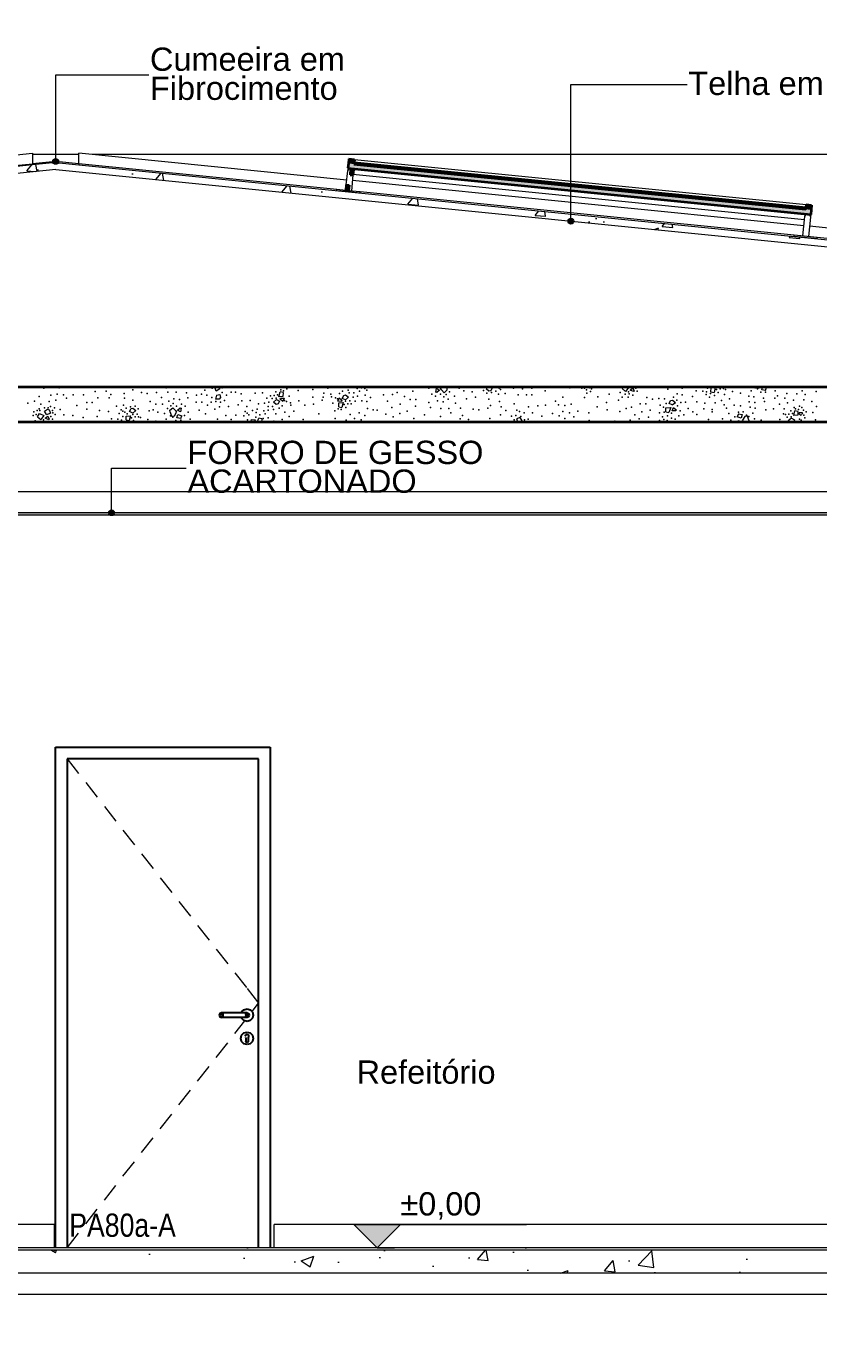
# Model space of a CAD drawing. Header units: metres. Extents: x -1783 to 21505, y -57 to 13660.
# Drawn here: x 14599 to 14940, y 6404 to 6965 of the extents above; entities that cross this region are included whole.
import ezdxf

# ---------------------------------------------------------------- set-up
doc = ezdxf.new("R2010")
doc.units = ezdxf.units.M
doc.header["$MEASUREMENT"] = 0
doc.linetypes.add('broken', pattern=[2.46944, 1.41111, -1.05833])
for name, color, linetype, lineweight in [('01_D Corte DD_4_0_Caneta_No__1', 7, 'Continuous', 35), ('01_D Corte DD_4_COBERTURA-LINHAS.EXEC_Caneta_No__241', 7, 'Continuous', 13), ('01_D Corte DD_4_ESTRUTURA-COB.EST_Caneta_No__241', 7, 'Continuous', 13), ('01_D Corte DD_4_ESTRUTURA-COB.EST_Caneta_No__98', 7, 'Continuous', 0), ('01_D Corte DD_4_FORRO.EXEC_Caneta_No__241', 7, 'Continuous', 13), ('01_D Corte DD_4_LAJES.EST_Caneta_No__1', 7, 'Continuous', 35), ('01_D Corte DD_4_LAJES.EST_Caneta_No__241', 7, 'Continuous', 13), ('01_D Corte DD_4_LAJES.EST_Caneta_No__4', 7, 'Continuous', 20), ('01_D Corte DD_4_LAJES.EST_Caneta_No__7', 7, 'Continuous', 13), ('01_D Corte DD_4_LAJES.EST_Caneta_No__96', 252, 'Continuous', 0), ('01_D Corte DD_4_NOTAS-LAYOUT.EXEC_Caneta_No__241', 7, 'Continuous', 13), ('01_D Corte DD_4_NOTAS-LAYOUT.EXEC_Caneta_No__5', 7, 'Continuous', 15), ('01_D Corte DD_4_PAREDE CONSTRUIR_Caneta_No__241', 7, 'Continuous', 13), ('01_D Corte DD_4_PAREDE CONSTRUIR_Caneta_No__3', 7, 'Continuous', 25), ('01_D Corte DD_4_PISO - Rodapé_Caneta_No__11', 7, 'Continuous', 5)]:
    doc.layers.add(name, color=color, linetype=linetype, lineweight=lineweight)
for name, color, linetype, lineweight, true_color in [('01_D Corte DD_4_ESTRUTURA-COB.EST_Caneta_No__254', 7, 'Continuous', 0, 0xd1c9ad), ('01_D Corte DD_4_ESTRUTURA-COB.EST_Caneta_No__97', 7, 'Continuous', 5, 0x6b6b6b), ('01_D Corte DD_4_LAJES.EST_Caneta_No__254', 7, 'Continuous', 0, 0xd1c9ad), ('01_D Corte DD_4_LAJES.EST_Caneta_No__97', 7, 'Continuous', 5, 0x6b6b6b)]:
    doc.layers.add(name, color=color, linetype=linetype, lineweight=lineweight, true_color=true_color)
for name, color, linetype in [('01_D Corte DD_4_FORRO.EXEC', 7, 'Continuous'), ('01_D Corte DD_4_LAJES.EST', 7, 'Continuous'), ('01_D Corte DD_4_NOTAS-LAYOUT.EXEC', 7, 'Continuous'), ('01_D Corte DD_4_PAREDE CONSTRUIR', 7, 'Continuous'), ('cotas', 7, 'Continuous'), ('COTAS EXECUTIVO.EXEC', 7, 'Continuous')]:
    doc.layers.add(name, color=color, linetype=linetype)
doc.styles.add('GENERATED_STYLE_1', font='arial.ttf')
doc.styles.add('GENERATED_STYLE_2', font='arial.ttf', dxfattribs={"width": 0.8})
pattern_1 = [(45, (10866.286, 6489.786), (-15.9099, 15.9099), [0, -15, 0, -22.5]), (110, (10916.286, 6489.786), (21.14308, 7.69545), [0, -11, 0, -19])]
pattern_2 = [(50, (10866.286, 6439.786), (-54.6554, 4.78173), [5.715, -62.865]), (355, (10866.286, 6439.786), (-10.573, 57.31705), [4.572, -50.2922]), (100.4514, (10870.84, 6439.387), (44.0824, 52.5353), [4.857, -53.4271]), (46.1842, (10866.286, 6455.026), (-81.3237, 12.6127), [8.5725, -94.2975]), (96.6356, (10873.06, 6453.975), (71.2212, 74.2278), [7.2855, -80.1407]), (351.1842, (10866.29, 6455.026), (71.2212, 74.2278), [6.858, -75.4379]), (21, (10873.906, 6451.216), (-45.4843, 30.67956), [5.715, -62.865]), (326, (10873.906, 6451.216), (18.5406, 55.2564), [4.572, -50.292]), (71.4514, (10877.697, 6448.66), (64.0249, 24.5768), [4.857, -53.427]), (37.5, (10866.286, 6439.786), (0.92658, 25.36651), [0, -49.6824, 0, -51.054, 0, -50.4825]), (7.5, (10866.286, 6439.786), (20.0459, 30.05417), [0, -29.1084, 0, -48.5394, 0, -19.2405]), (327.5, (10849.294, 6439.786), (-40.67718, 1.71862), [0, -19.05, 0, -59.436, 0, -78.867]), (317.5, (10841.674, 6439.786), (44.43875, 7.62795), [0, -24.765, 0, -39.4716, 0, -56.007])]

# ---------------------------------------------------------------- blocks, each defined once
blk = doc.blocks.new('*X6663', base_point=(52.878, -11.1819))
at = {"layer": '01_D Corte DD_4_LAJES.EST_Caneta_No__241', "color": 7, "linetype": 'Continuous', "lineweight": 13, "ltscale": 1000}
for p, q in [((66.1147, 3.5535), (66.1095, 3.5706)), ((66.1168, 3.5364), (66.1126, 3.5193)), ((66.1309, 3.5633), (66.1147, 3.5535)), ((66.1168, 3.5364), (66.1313, 3.5393)), ((66.1258, 3.5706), (66.1309, 3.5633)), ((66.1313, 3.5393), (66.134, 3.5255)), ((66.3849, 3.5291), (66.39, 3.5497)), ((66.403, 3.5469), (66.39, 3.5497)), ((66.403, 3.5469), (66.4023, 3.5302)), ((66.6575, 3.5221), (66.6637, 3.5348)), ((66.6637, 3.5348), (66.6718, 3.5369)), ((66.6718, 3.5369), (66.6845, 3.5268)), ((67.0594, 3.5491), (67.0623, 3.5647)), ((67.0644, 3.547), (67.0594, 3.5491)), ((67.0623, 3.5647), (67.0755, 3.5572)), ((67.0755, 3.5572), (67.0644, 3.547)), ((67.0824, 3.5706), (67.0797, 3.5659)), ((67.084, 3.5589), (67.0797, 3.5659)), ((67.0962, 3.5463), (67.084, 3.5589)), ((67.1078, 3.5575), (67.0962, 3.5463)), ((67.1069, 3.5659), (67.1052, 3.5706)), ((67.1069, 3.5659), (67.1078, 3.5575)), ((67.2854, 3.5706), (67.2757, 3.5627)), ((67.2884, 3.5527), (67.2757, 3.5627)), ((67.2966, 3.5547), (67.2884, 3.5527)), ((67.2962, 3.5706), (67.3027, 3.5674)), ((67.3027, 3.5674), (67.2966, 3.5547)), ((67.7205, 3.5659), (67.7122, 3.5706)), ((67.7283, 3.5692), (67.7205, 3.5659)), ((67.7287, 3.5706), (67.7283, 3.5692)), ((67.8619, 3.5647), (67.8656, 3.5706)), ((67.8619, 3.5647), (67.876, 3.5519)), ((67.8898, 3.57), (67.876, 3.5519)), ((67.8885, 3.5706), (67.8898, 3.57)), ((67.8952, 3.558), (67.9071, 3.5673)), ((67.9105, 3.5514), (67.8952, 3.558)), ((67.9071, 3.5673), (67.9124, 3.5533)), ((67.9124, 3.5533), (67.9105, 3.5514)), ((68.2433, 3.5508), (68.2439, 3.5674)), ((68.2433, 3.5508), (68.2563, 3.548)), ((68.2439, 3.5674), (68.2613, 3.5686)), ((68.2613, 3.5686), (68.2563, 3.548)), ((68.4374, 3.5706), (68.4387, 3.5671)), ((68.4387, 3.5671), (68.4506, 3.5678)), ((68.4506, 3.5678), (68.4523, 3.5706)), ((68.4617, 3.5594), (68.4647, 3.5706)), ((68.4781, 3.5565), (68.4617, 3.5594)), ((68.4779, 3.5706), (68.4827, 3.569)), ((68.4781, 3.5565), (68.4827, 3.569)), ((65.7429, 3.4656), (65.7491, 3.4783)), ((65.7491, 3.4783), (65.7572, 3.4803)), ((65.7572, 3.4803), (65.7699, 3.4703)), ((65.9166, 3.471), (65.9282, 3.4822)), ((65.9282, 3.4822), (65.9404, 3.4696)), ((65.9489, 3.4713), (65.96, 3.4815)), ((65.96, 3.4815), (65.965, 3.4794)), ((65.965, 3.4794), (65.9621, 3.4637)), ((66.1287, 3.5189), (66.1126, 3.5193)), ((66.134, 3.5255), (66.1287, 3.5189)), ((66.3748, 3.5173), (66.3612, 3.5062)), ((66.3738, 3.4962), (66.3612, 3.5062)), ((66.382, 3.4982), (66.3738, 3.4962)), ((66.3748, 3.5173), (66.3882, 3.5109)), ((66.3882, 3.5109), (66.382, 3.4982)), ((66.4023, 3.5302), (66.3849, 3.5291)), ((66.39, 3.5186), (66.3914, 3.5238)), ((66.4016, 3.509), (66.39, 3.5186)), ((66.3914, 3.5238), (66.4073, 3.5231)), ((66.4073, 3.5231), (66.4016, 3.509)), ((66.6384, 3.5099), (66.644, 3.524)), ((66.6543, 3.5092), (66.6384, 3.5099)), ((66.6427, 3.4861), (66.6433, 3.5028)), ((66.6427, 3.4861), (66.6557, 3.4833)), ((66.6433, 3.5028), (66.6607, 3.5039)), ((66.644, 3.524), (66.6556, 3.5145)), ((66.6556, 3.5145), (66.6543, 3.5092)), ((66.6607, 3.5039), (66.6557, 3.4833)), ((66.6709, 3.5157), (66.6575, 3.5221)), ((66.6709, 3.5157), (66.6845, 3.5268)), ((68.0488, 3.4643), (68.0495, 3.481)), ((68.0495, 3.481), (68.0704, 3.4829)), ((68.0704, 3.4829), (68.0618, 3.4615)), ((68.0637, 3.5003), (68.0698, 3.513)), ((68.077, 3.4939), (68.0637, 3.5003)), ((68.0698, 3.513), (68.078, 3.5151)), ((68.0769, 3.469), (68.0826, 3.483)), ((68.077, 3.4939), (68.0906, 3.5051)), ((68.078, 3.5151), (68.0906, 3.5051)), ((68.0826, 3.483), (68.0942, 3.4735)), ((65.3467, 3.4435), (65.3556, 3.4576)), ((65.3467, 3.4435), (65.3608, 3.4307)), ((65.3556, 3.4576), (65.3746, 3.4488)), ((65.3746, 3.4488), (65.3608, 3.4307)), ((65.3775, 3.4673), (65.3892, 3.4753)), ((65.385, 3.4524), (65.3775, 3.4673)), ((65.38, 3.4368), (65.3919, 3.4462)), ((65.3953, 3.4302), (65.38, 3.4368)), ((65.385, 3.4524), (65.4032, 3.458)), ((65.3892, 3.4753), (65.3973, 3.4729)), ((65.3919, 3.4462), (65.3972, 3.4321)), ((65.3972, 3.4321), (65.3953, 3.4302)), ((65.3973, 3.4729), (65.4032, 3.458)), ((65.7281, 3.4296), (65.7288, 3.4463)), ((65.7281, 3.4296), (65.7411, 3.4268)), ((65.7288, 3.4463), (65.7462, 3.4474)), ((65.7462, 3.4474), (65.7411, 3.4268)), ((65.7563, 3.4592), (65.7429, 3.4656)), ((65.7563, 3.4592), (65.7699, 3.4703)), ((65.9175, 3.4626), (65.9166, 3.471)), ((65.9175, 3.4626), (65.9235, 3.4459)), ((65.9235, 3.4459), (65.9355, 3.4466)), ((65.9355, 3.4466), (65.9447, 3.4625)), ((65.9404, 3.4696), (65.9447, 3.4625)), ((65.9465, 3.4382), (65.9506, 3.4535)), ((65.9629, 3.4353), (65.9465, 3.4382)), ((65.9621, 3.4637), (65.9489, 3.4713)), ((65.9506, 3.4535), (65.9675, 3.4478)), ((65.9629, 3.4353), (65.9675, 3.4478)), ((66.2658, 3.4254), (66.2672, 3.4307)), ((66.2717, 3.4206), (66.2658, 3.4254)), ((66.2672, 3.4307), (66.2831, 3.4299)), ((66.2831, 3.4299), (66.2793, 3.4206)), ((66.2914, 3.4206), (66.2982, 3.4374)), ((66.3112, 3.4346), (66.2982, 3.4374)), ((66.3112, 3.4346), (66.3106, 3.4206)), ((67.421, 3.4397), (67.4089, 3.4342)), ((67.4131, 3.4206), (67.4089, 3.4342)), ((67.421, 3.4397), (67.4305, 3.4261)), ((67.4305, 3.4261), (67.4214, 3.4206)), ((68.0488, 3.4643), (68.0618, 3.4615)), ((68.0928, 3.4683), (68.0769, 3.469)), ((68.0942, 3.4735), (68.0928, 3.4683)), ((68.3611, 3.456), (68.3565, 3.4435)), ((68.3734, 3.4378), (68.3565, 3.4435)), ((68.3606, 3.4206), (68.3619, 3.4276)), ((68.3611, 3.456), (68.3775, 3.4531)), ((68.3619, 3.4276), (68.3741, 3.4206)), ((68.3775, 3.4531), (68.3734, 3.4378)), ((68.3885, 3.4447), (68.3793, 3.4288)), ((68.3836, 3.4217), (68.3793, 3.4288)), ((68.3847, 3.4206), (68.3836, 3.4217)), ((68.4005, 3.4454), (68.3885, 3.4447)), ((68.4065, 3.4287), (68.4005, 3.4454)), ((68.4065, 3.4287), (68.4074, 3.4203)), ((68.589, 3.4366), (68.5754, 3.4255)), ((68.5816, 3.4206), (68.5754, 3.4255)), ((68.589, 3.4366), (68.6024, 3.4302)), ((68.6024, 3.4302), (68.5977, 3.4206)), ((68.5991, 3.4484), (68.6042, 3.469)), ((68.6165, 3.4495), (68.5991, 3.4484)), ((68.6172, 3.4662), (68.6042, 3.469)), ((68.6172, 3.4662), (68.6165, 3.4495)), ((68.6209, 3.4569), (68.6222, 3.4621)), ((68.629, 3.4502), (68.6209, 3.4569)), ((68.6222, 3.4621), (68.6348, 3.4615)), ((68.629, 3.4502), (68.6345, 3.4523)), ((68.6369, 3.4584), (68.6345, 3.4523)), ((68.6369, 3.4584), (68.6348, 3.4615))]:
    blk.add_line(p, q, dxfattribs=at)
for p in [(65.3746, 3.5656), (65.4039, 3.5356), (65.4316, 3.5408), (65.4395, 3.567), (65.4584, 3.538), (65.4995, 3.5376), (65.5441, 3.5375), (65.5953, 3.5521), (65.6417, 3.5536), (65.6615, 3.5382), (65.7189, 3.5431), (65.7565, 3.5584), (65.7939, 3.547), (65.8182, 3.5432), (65.8586, 3.5478), (65.9006, 3.5681), (65.9079, 3.5493), (65.9427, 3.5494), (65.9875, 3.546), (66.0304, 3.5355), (66.0517, 3.5402), (66.0663, 3.5572), (66.0751, 3.5357), (66.0977, 3.5666), (66.1413, 3.5478), (66.1415, 3.5675), (66.1577, 3.5693), (66.1602, 3.5357), (66.1804, 3.5491), (66.1984, 3.5484), (66.2224, 3.5419), (66.2825, 3.544), (66.3146, 3.5457), (66.3495, 3.5336), (66.364, 3.5343), (66.3721, 3.5498), (66.3796, 3.5376), (66.393, 3.5583), (66.4051, 3.5552), (66.4194, 3.5639), (66.4681, 3.5561), (66.5305, 3.5608), (66.5783, 3.5453), (66.5959, 3.5655), (66.609, 3.5403), (66.6462, 3.5426), (66.6591, 3.5531), (66.6832, 3.5582), (66.6876, 3.5456), (66.707, 3.5462), (66.722, 3.5644), (66.7224, 3.5318), (66.732, 3.5533), (66.7404, 3.5679), (66.755, 3.5646), (66.7562, 3.5362), (66.7626, 3.5577), (66.8349, 3.5369), (66.8737, 3.5384), (66.8939, 3.5476), (66.9334, 3.5686), (66.9606, 3.5527), (67.0292, 3.5654), (67.0428, 3.5398), (67.0805, 3.5402), (67.1045, 3.5388), (67.1185, 3.5502), (67.1599, 3.5655), (67.18, 3.5552), (67.2162, 3.5499), (67.2395, 3.5686), (67.2656, 3.5563), (67.2787, 3.5445), (67.2992, 3.5472), (67.3174, 3.5535), (67.3237, 3.5695), (67.3292, 3.5403), (67.3319, 3.5656), (67.3386, 3.5605), (67.3585, 3.5436), (67.3936, 3.5667), (67.414, 3.5372), (67.4322, 3.5633), (67.4495, 3.5378), (67.4721, 3.5662), (67.4733, 3.538), (67.5308, 3.5542), (67.6368, 3.5674), (67.6881, 3.5659), (67.6999, 3.5666), (67.708, 3.559), (67.7089, 3.5449), (67.7252, 3.5512), (67.7296, 3.5629), (67.7641, 3.5691), (67.8048, 3.5396), (67.8436, 3.5692), (67.8523, 3.5474), (67.8748, 3.5409), (67.8881, 3.551), (67.8918, 3.5412), (67.9068, 3.5355), (67.9199, 3.5659), (67.9265, 3.5535), (68.0146, 3.5693), (68.058, 3.5617), (68.0976, 3.542), (68.1189, 3.5658), (68.1193, 3.5372), (68.1798, 3.5551), (68.208, 3.5533), (68.2226, 3.5386), (68.2239, 3.55), (68.2285, 3.5656), (68.2412, 3.5425), (68.2587, 3.5343), (68.2667, 3.5601), (68.2741, 3.5479), (68.2822, 3.5634), (68.2967, 3.5641), (68.302, 3.5392), (68.3054, 3.561), (68.3359, 3.5521), (68.3702, 3.5448), (68.4054, 3.5319), (68.416, 3.5545), (68.4334, 3.568), (68.4434, 3.5629), (68.4572, 3.5488), (68.4779, 3.5495), (68.4939, 3.5702), (68.519, 3.5547), (68.5294, 3.5331), (68.5696, 3.5436), (68.612, 3.5422), (68.6357, 3.5546), (68.6485, 3.5392), (68.6724, 3.5701), (68.6952, 3.5522), (65.3049, 3.5023), (65.3339, 3.51), (65.3535, 3.5306), (65.354, 3.4769), (65.3614, 3.4979), (65.3767, 3.481), (65.3921, 3.481), (65.3973, 3.5084), (65.4029, 3.4873), (65.4195, 3.4819), (65.4256, 3.5144), (65.4714, 3.523), (65.5156, 3.4911), (65.5583, 3.5041), (65.5595, 3.4759), (65.5822, 3.5043), (65.6067, 3.525), (65.6555, 3.525), (65.6872, 3.4894), (65.7164, 3.4927), (65.7215, 3.5227), (65.7283, 3.4795), (65.7464, 3.4858), (65.7573, 3.5149), (65.7669, 3.4885), (65.78, 3.4767), (65.832, 3.5088), (65.8557, 3.4968), (65.8795, 3.5262), (65.8848, 3.4973), (65.9059, 3.4782), (65.9113, 3.5102), (65.9199, 3.4897), (65.9306, 3.4997), (65.9334, 3.5206), (65.9439, 3.4883), (65.9578, 3.5169), (65.9663, 3.4971), (65.9816, 3.4887), (65.994, 3.5244), (66.0288, 3.5064), (66.053, 3.5066), (66.0784, 3.4932), (66.0936, 3.5061), (66.0972, 3.5261), (66.1092, 3.4764), (66.1132, 3.5081), (66.1294, 3.4856), (66.1336, 3.5062), (66.1511, 3.5131), (66.1682, 3.4871), (66.2098, 3.4946), (66.2257, 3.512), (66.2469, 3.4878), (66.2617, 3.513), (66.2918, 3.4758), (66.2971, 3.4992), (66.3232, 3.5012), (66.3328, 3.5227), (66.3387, 3.4868), (66.3418, 3.5052), (66.3561, 3.522), (66.358, 3.4874), (66.3737, 3.5233), (66.3865, 3.4799), (66.3995, 3.4904), (66.4091, 3.513), (66.4173, 3.509), (66.4289, 3.531), (66.4348, 3.5036), (66.4367, 3.4927), (66.4706, 3.5121), (66.4969, 3.4929), (66.5309, 3.5267), (66.5336, 3.4972), (66.5712, 3.5138), (66.5752, 3.5275), (66.6108, 3.5294), (66.6168, 3.502), (66.6283, 3.524), (66.6365, 3.52), (66.6406, 3.4779), (66.6661, 3.4954), (66.672, 3.5097), (66.6735, 3.4832), (66.6816, 3.4988), (66.6896, 3.511), (66.6961, 3.4994), (66.7038, 3.5278), (66.7128, 3.5103), (66.7414, 3.511), (66.7626, 3.5088), (66.7659, 3.4789), (66.7785, 3.5262), (66.852, 3.5109), (66.8705, 3.4829), (66.9059, 3.4979), (66.9247, 3.5308), (66.9501, 3.5174), (66.9727, 3.4884), (66.9742, 3.5176), (67.0304, 3.504), (67.0369, 3.4825), (67.0581, 3.5314), (67.0666, 3.5116), (67.0817, 3.4791), (67.091, 3.5079), (67.0938, 3.5288), (67.1131, 3.5182), (67.1165, 3.4792), (67.1396, 3.5312), (67.1449, 3.5023), (67.1658, 3.4807), (67.1924, 3.5197), (67.2202, 3.4762), (67.2312, 3.5274), (67.2842, 3.4808), (67.2884, 3.5181), (67.2956, 3.4922), (67.3336, 3.5081), (67.3416, 3.4857), (67.3964, 3.499), (67.459, 3.4864), (67.4993, 3.4902), (67.5314, 3.4923), (67.5742, 3.51), (67.5872, 3.495), (67.6061, 3.5277), (67.6141, 3.4922), (67.6417, 3.4974), (67.6992, 3.5255), (67.7535, 3.486), (67.7569, 3.5293), (67.794, 3.5049), (67.8451, 3.5141), (67.8616, 3.527), (67.8785, 3.4792), (67.8875, 3.528), (67.9008, 3.4839), (67.9389, 3.4982), (67.9625, 3.4981), (67.968, 3.5262), (67.9924, 3.5181), (68.0186, 3.5221), (68.0245, 3.4924), (68.0384, 3.484), (68.0428, 3.5207), (68.0506, 3.4996), (68.0818, 3.5281), (68.097, 3.5143), (68.0988, 3.4903), (68.1138, 3.5041), (68.1337, 3.5052), (68.1458, 3.4792), (68.1634, 3.5301), (68.1828, 3.508), (68.2119, 3.4778), (68.2173, 3.5013), (68.237, 3.5278), (68.2617, 3.503), (68.2879, 3.5135), (68.3002, 3.4942), (68.3098, 3.4794), (68.3223, 3.52), (68.3426, 3.4934), (68.3702, 3.4897), (68.4072, 3.508), (68.4112, 3.4838), (68.428, 3.5286), (68.432, 3.5045), (68.4338, 3.4805), (68.469, 3.5227), (68.4733, 3.5081), (68.5116, 3.4768), (68.5179, 3.5236), (68.5381, 3.497), (68.5585, 3.4778), (68.5603, 3.5228), (68.5725, 3.5035), (68.5987, 3.514), (68.6017, 3.4827), (68.6072, 3.4776), (68.6234, 3.4892), (68.6336, 3.4832), (68.6431, 3.5157), (68.6777, 3.509), (68.697, 3.4869), (65.3285, 3.448), (65.3306, 3.4647), (65.3372, 3.4263), (65.3406, 3.4522), (65.345, 3.4694), (65.3563, 3.4701), (65.3729, 3.4298), (65.4047, 3.4447), (65.4114, 3.4705), (65.4114, 3.4323), (65.4129, 3.4594), (65.4225, 3.4525), (65.4445, 3.475), (65.4604, 3.4513), (65.4994, 3.4481), (65.5428, 3.4405), (65.5824, 3.4208), (65.6037, 3.4446), (65.6134, 3.4697), (65.652, 3.4663), (65.6646, 3.4339), (65.6929, 3.4321), (65.6985, 3.4571), (65.707, 3.4725), (65.7087, 3.4288), (65.7133, 3.4444), (65.7138, 3.4674), (65.7219, 3.4635), (65.726, 3.4213), (65.7329, 3.4558), (65.7515, 3.4389), (65.7574, 3.4532), (65.759, 3.4267), (65.767, 3.4422), (65.775, 3.4545), (65.7815, 3.4429), (65.7903, 3.4399), (65.8207, 3.4309), (65.8275, 3.4689), (65.8444, 3.4733), (65.855, 3.4236), (65.8645, 3.4629), (65.8932, 3.4577), (65.9008, 3.4333), (65.9183, 3.4468), (65.9283, 3.4417), (65.9421, 3.4276), (65.9627, 3.4284), (65.9787, 3.4491), (65.9952, 3.4631), (66.0039, 3.4335), (66.0425, 3.4712), (66.0544, 3.4225), (66.0697, 3.4554), (66.0968, 3.421), (66.1205, 3.4334), (66.1572, 3.4489), (66.18, 3.431), (66.1994, 3.4502), (66.2335, 3.4474), (66.2404, 3.4663), (66.248, 3.4593), (66.2494, 3.4297), (66.2553, 3.4521), (66.2711, 3.4707), (66.286, 3.4407), (66.2866, 3.4611), (66.3032, 3.4517), (66.318, 3.4353), (66.32, 3.4682), (66.3259, 3.4557), (66.3384, 3.4717), (66.3384, 3.4386), (66.3624, 3.4748), (66.363, 3.4247), (66.3712, 3.4551), (66.3991, 3.4318), (66.4105, 3.4622), (66.4298, 3.4446), (66.4498, 3.4675), (66.4894, 3.4314), (66.5561, 3.4558), (66.6262, 3.4691), (66.627, 3.4355), (66.6526, 3.4747), (66.6743, 3.4284), (66.6919, 3.4531), (66.7099, 3.436), (66.7301, 3.4603), (66.7391, 3.4298), (66.7551, 3.4491), (66.7899, 3.4724), (66.808, 3.4717), (66.8453, 3.4547), (66.8766, 3.4423), (66.9054, 3.4573), (66.9368, 3.4667), (66.9653, 3.4355), (67.0108, 3.4512), (67.0561, 3.4213), (67.08, 3.4446), (67.1238, 3.4604), (67.1639, 3.4337), (67.1741, 3.4485), (67.2002, 3.4309), (67.2446, 3.4724), (67.2919, 3.4355), (67.3374, 3.4512), (67.3613, 3.4703), (67.3854, 3.446), (67.3973, 3.4294), (67.4044, 3.4485), (67.4078, 3.4719), (67.42, 3.4654), (67.4261, 3.4445), (67.4403, 3.4594), (67.4412, 3.4304), (67.4574, 3.4321), (67.4757, 3.4599), (67.5156, 3.4458), (67.5623, 3.4567), (67.5901, 3.4467), (67.6062, 3.466), (67.6151, 3.4355), (67.6354, 3.4598), (67.6534, 3.4427), (67.671, 3.4674), (67.6926, 3.4211), (67.7183, 3.4603), (67.7191, 3.4267), (67.7973, 3.4731), (67.8301, 3.4236), (67.8519, 3.4659), (67.8955, 3.4283), (67.9155, 3.4513), (67.9348, 3.4336), (67.9461, 3.4641), (67.974, 3.4407), (67.9822, 3.4711), (67.9828, 3.421), (68.0216, 3.4603), (68.0216, 3.4272), (68.0341, 3.4433), (68.04, 3.4307), (68.042, 3.4636), (68.0547, 3.4274), (68.0568, 3.4473), (68.0734, 3.4378), (68.074, 3.4583), (68.0886, 3.4335), (68.1047, 3.4468), (68.1106, 3.4693), (68.1265, 3.4516), (68.1652, 3.4648), (68.1822, 3.4534), (68.233, 3.4314), (68.2483, 3.4643), (68.2484, 3.4748), (68.2923, 3.434), (68.3202, 3.4578), (68.3288, 3.4282), (68.3453, 3.4422), (68.3613, 3.4629), (68.382, 3.4637), (68.3958, 3.4496), (68.4057, 3.4445), (68.4232, 3.458), (68.4308, 3.4336), (68.4595, 3.4284), (68.4789, 3.4733), (68.5391, 3.4315), (68.555, 3.456), (68.5638, 3.4529), (68.5703, 3.4413), (68.5782, 3.4536), (68.5863, 3.4691), (68.5879, 3.4426), (68.5938, 3.4569), (68.6193, 3.4745), (68.6233, 3.4323), (68.6315, 3.4284), (68.6383, 3.4233), (68.6409, 3.4718), (68.6431, 3.4503), (68.6467, 3.4387), (68.6524, 3.4637), (68.6807, 3.4619), (68.6933, 3.4295)]:
    blk.add_point(p, dxfattribs=at)

msp = doc.modelspace()

# ---------------------------------------------------------------- hatches: boundary and pattern name
at = {"layer": '01_D Corte DD_4_ESTRUTURA-COB.EST_Caneta_No__254', "linetype": 'Continuous', "lineweight": 0, "true_color": 0xd1c9ad}
h = msp.add_hatch(dxfattribs=at)
h.set_pattern_fill('HAIE_OD_0004', color=9, scale=100, style=0, pattern_type=2)
h.set_pattern_definition(pattern_1)
h.paths.add_polyline_path([(14621.28, 6905.833), (14611.28, 6906.833), (14601.28, 6905.833), (14601.28, 6905.331), (14611.28, 6906.331), (14621.28, 6905.331)])
at = {"layer": '01_D Corte DD_4_ESTRUTURA-COB.EST_Caneta_No__97', "linetype": 'Continuous', "lineweight": 5, "true_color": 0x6b6b6b}
h = msp.add_hatch(dxfattribs=at)
h.set_pattern_fill('AR_CONC_0004', color=251, scale=100, style=0, pattern_type=2)
h.set_pattern_definition(pattern_2)
h.paths.add_polyline_path([(14176.256, 6862.828), (14176.256, 6859.813), (14611.28, 6903.316), (14611.28, 6906.331)])
h = msp.add_hatch(dxfattribs=at)
h.set_pattern_fill('AR_CONC_0004', color=251, scale=100, style=0, pattern_type=2)
h.set_pattern_definition(pattern_2)
h.paths.add_polyline_path([(15046.305, 6862.828), (14611.28, 6906.331), (14611.28, 6903.316), (15046.305, 6859.813)])
at = {"layer": '01_D Corte DD_4_FORRO.EXEC', "linetype": 'Continuous', "lineweight": 0, "true_color": 0xffffff}
msp.add_hatch(color=7, dxfattribs=at).paths.add_polyline_path([(15076.305, 6754.786), (15076.305, 6755.786), (14590.306, 6755.786), (14590.306, 6754.786)])
at = {"layer": '01_D Corte DD_4_LAJES.EST', "linetype": 'Continuous', "lineweight": 0, "true_color": 0x000000}
for points in [[(14737.192, 6905.927), (14739.58, 6905.688), (14739.779, 6907.678), (14737.391, 6907.917)], [(14933.837, 6886.514), (14933.886, 6887.011), (14739.655, 6906.434), (14739.605, 6905.937)], [(14936.001, 6884.036), (14936.2, 6886.026), (14737.192, 6905.927), (14736.993, 6903.937)], [(14739.343, 6903.313), (14738.149, 6903.433), (14737.909, 6901.032), (14739.103, 6900.913)], [(14737.471, 6896.652), (14736.277, 6896.772), (14736.037, 6894.371), (14737.231, 6894.252)], [(14936.2, 6886.026), (14936.399, 6888.016), (14934.011, 6888.255), (14933.812, 6886.265)]]:
    msp.add_hatch(color=18, dxfattribs=at).paths.add_polyline_path(points)
at = {"layer": '01_D Corte DD_4_LAJES.EST_Caneta_No__254', "linetype": 'Continuous', "lineweight": 0, "true_color": 0xd1c9ad}
h = msp.add_hatch(dxfattribs=at)
h.set_pattern_fill('HAIE_OD_0004', color=9, scale=100, style=0, pattern_type=2)
h.set_pattern_definition(pattern_1)
h.paths.add_polyline_path([(15096.305, 6439.786), (14576.305, 6439.786), (14576.305, 6438.786), (15096.305, 6438.786)])
at = {"layer": '01_D Corte DD_4_LAJES.EST_Caneta_No__97', "linetype": 'Continuous', "lineweight": 5, "true_color": 0x6b6b6b}
h = msp.add_hatch(dxfattribs=at)
h.set_pattern_fill('AR_CONC_0004', color=251, scale=100, style=0, pattern_type=2)
h.set_pattern_definition(pattern_2)
h.paths.add_polyline_path([(14576.305, 6438.786), (14576.305, 6428.786), (15096.305, 6428.786), (15096.305, 6438.786)])
at = {"layer": '01_D Corte DD_4_NOTAS-LAYOUT.EXEC', "linetype": 'Continuous', "lineweight": 0, "true_color": 0x000000}
for points in [[(14610.03, 6906.833), (14610.125, 6906.355), (14610.396, 6905.949), (14610.802, 6905.678), (14611.28, 6905.583), (14611.758, 6905.678), (14612.164, 6905.949), (14612.435, 6906.355), (14612.53, 6906.833), (14612.435, 6907.311), (14612.164, 6907.717), (14611.758, 6907.988), (14611.28, 6908.083), (14610.802, 6907.988), (14610.396, 6907.717), (14610.125, 6907.311)], [(14831.63, 6881.156), (14831.725, 6880.677), (14831.996, 6880.272), (14832.401, 6880.001), (14832.88, 6879.906), (14833.358, 6880.001), (14833.763, 6880.272), (14834.034, 6880.677), (14834.13, 6881.156), (14834.034, 6881.634), (14833.763, 6882.04), (14833.358, 6882.311), (14832.88, 6882.406), (14832.401, 6882.311), (14831.996, 6882.04), (14831.725, 6881.634)], [(14634.062, 6755.786), (14634.158, 6755.307), (14634.429, 6754.902), (14634.834, 6754.631), (14635.312, 6754.536), (14635.791, 6754.631), (14636.196, 6754.902), (14636.467, 6755.307), (14636.562, 6755.786), (14636.467, 6756.264), (14636.196, 6756.67), (14635.791, 6756.94), (14635.312, 6757.036), (14634.834, 6756.94), (14634.429, 6756.67), (14634.158, 6756.264)]]:
    msp.add_hatch(color=18, dxfattribs=at).paths.add_polyline_path(points)
at = {"layer": 'cotas'}
h = msp.add_hatch(color=7, dxfattribs=at)
h.dxf.hatch_style = 1
h.paths.add_polyline_path([(21504.961, 13659.963), (10304.961, 13659.963), (10304.961, 5739.963), (21504.961, 5739.963)])
h.paths.add_polyline_path([(10571.627, 13593.296), (21371.627, 13593.296), (21371.627, 5806.63), (10571.627, 5806.63)], flags=16)
at = {"layer": 'COTAS EXECUTIVO.EXEC', "linetype": 'Continuous', "lineweight": 13, "ltscale": 1000}
msp.add_hatch(color=256, dxfattribs=at).paths.add_polyline_path([(14749.528, 6439.786), (14759.528, 6449.786), (14739.528, 6449.786)])

# ---------------------------------------------------------------- linework, layer by layer
at = {"layer": '01_D Corte DD_4_ESTRUTURA-COB.EST_Caneta_No__241', "color": 7, "linetype": 'Continuous', "lineweight": 13, "ltscale": 1000}
for p, q in [((14486.022, 6898.807), (14601.28, 6910.333)), ((14601.28, 6910.333), (14601.28, 6905.833)), ((14736.483, 6898.835), (14621.28, 6910.356)), ((14621.28, 6905.833), (14621.28, 6910.356)), ((14601.28, 6905.331), (14176.256, 6862.828)), ((14611.28, 6903.316), (14176.256, 6859.813)), ((14490.251, 6894.707), (14601.28, 6905.81)), ((14611.28, 6906.331), (14601.28, 6905.331)), ((14611.28, 6906.331), (14621.28, 6905.331)), ((14611.28, 6903.316), (15046.305, 6859.813)), ((14732.254, 6894.736), (14621.28, 6905.833)), ((14621.28, 6905.331), (15046.305, 6862.828)), ((14933.103, 6879.173), (14738.871, 6898.596)), ((14928.874, 6875.074), (14742.205, 6893.741)), ((15046.605, 6867.823), (14935.491, 6878.934)), ((15046.605, 6863.301), (14938.824, 6874.079))]:
    msp.add_line(p, q, dxfattribs=at)
at = {"layer": '01_D Corte DD_4_ESTRUTURA-COB.EST_Caneta_No__98', "color": 7, "linetype": 'Continuous', "lineweight": 0, "ltscale": 1000}
for p, q in [((14601.28, 6905.833), (14601.28, 6905.331)), ((14621.28, 6905.833), (14621.28, 6905.331))]:
    msp.add_line(p, q, dxfattribs=at)
at = {"layer": '01_D Corte DD_4_ESTRUTURA-COB.EST_Caneta_No__98', "color": 7, "linetype": 'Continuous', "lineweight": 0, "ltscale": 1000, "flags": 128}
msp.add_lwpolyline([(14621.28, 6905.833), (14611.28, 6906.833), (14601.28, 6905.833)], dxfattribs=at)
at = {"layer": '01_D Corte DD_4_FORRO.EXEC_Caneta_No__241', "color": 7, "linetype": 'Continuous', "lineweight": 13, "ltscale": 1000}
for p, q in [((15076.305, 6755.786), (14590.306, 6755.786)), ((15076.305, 6754.786), (14590.306, 6754.786))]:
    msp.add_line(p, q, dxfattribs=at)
at = {"layer": '01_D Corte DD_4_LAJES.EST_Caneta_No__1', "color": 7, "linetype": 'Continuous', "lineweight": 35, "ltscale": 1000}
for p, q in [((14737.391, 6907.917), (14739.779, 6907.678)), ((14739.779, 6907.678), (14739.655, 6906.434)), ((14739.655, 6906.434), (14933.886, 6887.011)), ((14736.993, 6903.937), (14936.001, 6884.036)), ((14738.149, 6903.433), (14737.909, 6901.032)), ((14737.909, 6901.032), (14739.103, 6900.913)), ((14738.149, 6903.433), (14739.343, 6903.313)), ((14739.343, 6903.313), (14739.103, 6900.913)), ((14739.605, 6905.937), (14739.58, 6905.688)), ((14739.58, 6905.688), (14933.812, 6886.265)), ((14739.593, 6905.812), (14933.824, 6886.389)), ((14739.605, 6905.937), (14933.837, 6886.514)), ((14736.277, 6896.772), (14736.037, 6894.371)), ((14736.277, 6896.772), (14737.471, 6896.652)), ((14737.471, 6896.652), (14737.231, 6894.252)), ((14736.037, 6894.371), (14737.231, 6894.252)), ((14933.837, 6886.514), (14933.812, 6886.265)), ((14934.011, 6888.255), (14933.886, 6887.011)), ((14934.011, 6888.255), (14936.399, 6888.016)), ((15076.305, 6809.786), (14146.256, 6809.786)), ((15076.305, 6794.786), (14146.256, 6794.786))]:
    msp.add_line(p, q, dxfattribs=at)
at = {"layer": '01_D Corte DD_4_LAJES.EST_Caneta_No__1', "color": 7, "linetype": 'Continuous', "lineweight": 35, "ltscale": 1000, "flags": 128}
for points in [[(14737.391, 6907.917), (14737.192, 6905.927), (14736.993, 6903.937)], [(14936.399, 6888.016), (14936.2, 6886.026), (14936.001, 6884.036)]]:
    msp.add_lwpolyline(points, dxfattribs=at)
at = {"layer": '01_D Corte DD_4_LAJES.EST_Caneta_No__241', "color": 7, "linetype": 'Continuous', "lineweight": 13, "ltscale": 1000}
msp.add_line((14126.256, 6419.786), (15096.305, 6419.786), dxfattribs=at)
at = {"layer": '01_D Corte DD_4_LAJES.EST_Caneta_No__4', "color": 7, "linetype": 'Continuous', "lineweight": 20, "ltscale": 1000}
msp.add_line((15096.305, 6428.786), (14576.305, 6428.786), dxfattribs=at)
at = {"layer": '01_D Corte DD_4_LAJES.EST_Caneta_No__7', "color": 7, "linetype": 'Continuous', "lineweight": 13, "ltscale": 1000}
msp.add_line((15096.305, 6438.786), (14576.305, 6438.786), dxfattribs=at)
at = {"layer": '01_D Corte DD_4_LAJES.EST_Caneta_No__7', "color": 7, "linetype": 'Continuous', "lineweight": 13, "ltscale": 1000, "flags": 128}
msp.add_lwpolyline([(15074.305, 6439.786), (14579.306, 6439.786), (14576.306, 6439.786)], dxfattribs=at)
at = {"layer": '01_D Corte DD_4_LAJES.EST_Caneta_No__96', "color": 252, "linetype": 'Continuous', "lineweight": 0, "ltscale": 1000}
for p, q in [((14739.779, 6907.678), (14934.011, 6888.255)), ((14736.277, 6896.772), (14736.874, 6902.743)), ((14736.993, 6903.937), (14736.874, 6902.743)), ((14736.874, 6902.743), (14737.308, 6903.552)), ((14737.308, 6903.552), (14738.187, 6903.817)), ((14738.187, 6903.817), (14738.149, 6903.433)), ((14739.103, 6900.913), (14738.436, 6894.245)), ((14739.143, 6901.31), (14933.374, 6881.887)), ((14739.381, 6903.698), (14739.343, 6903.313)), ((14732.217, 6894.364), (14732.267, 6894.862)), ((14732.217, 6894.364), (14735.998, 6893.986)), ((14732.267, 6894.862), (14736.048, 6894.484)), ((14736.037, 6894.371), (14735.986, 6893.86)), ((14737.231, 6894.252), (14737.18, 6893.741)), ((14737.192, 6893.867), (14742.167, 6893.369)), ((14737.242, 6894.364), (14742.217, 6893.867)), ((14738.386, 6893.748), (14738.374, 6893.621)), ((14742.167, 6893.369), (14742.217, 6893.867)), ((14933.927, 6883.89), (14934.807, 6884.155)), ((14934.807, 6884.155), (14935.616, 6883.721)), ((14936.001, 6884.036), (14935.881, 6882.842)), ((14932.667, 6874.822), (14933.493, 6883.081)), ((14933.493, 6883.081), (14933.927, 6883.89)), ((14935.881, 6882.842), (14935.055, 6874.583)), ((14935.616, 6883.721), (14935.881, 6882.842)), ((14928.836, 6874.703), (14928.886, 6875.2)), ((14928.836, 6874.703), (14938.787, 6873.707)), ((14928.886, 6875.2), (14938.837, 6874.205)), ((14938.787, 6873.707), (14938.837, 6874.205))]:
    msp.add_line(p, q, dxfattribs=at)
at = {"layer": '01_D Corte DD_4_NOTAS-LAYOUT.EXEC_Caneta_No__241', "color": 7, "linetype": 'broken', "lineweight": 13, "ltscale": 1000}
for p, q in [((14611.28, 6908.083), (14611.28, 6944.052)), ((14611.28, 6944.052), (14651.327, 6944.052)), ((14832.88, 6882.406), (14832.88, 6939.931)), ((14832.88, 6939.931), (14882.88, 6939.931)), ((14635.313, 6757.036), (14635.313, 6774.998)), ((14635.313, 6774.998), (14667.451, 6774.998))]:
    msp.add_line(p, q, dxfattribs=at)
at = {"layer": '01_D Corte DD_4_NOTAS-LAYOUT.EXEC_Caneta_No__5', "color": 7, "linetype": 'Continuous', "lineweight": 15, "ltscale": 1000}
for centre in [(14611.28, 6906.833), (14832.88, 6881.156), (14635.312, 6755.786)]:
    msp.add_circle(centre, 1.25, dxfattribs=at)
at = {"layer": '01_D Corte DD_4_PAREDE CONSTRUIR_Caneta_No__241', "color": 7, "linetype": 'Continuous', "lineweight": 13, "ltscale": 1000}
for p, q in [((14621.28, 6909.786), (14601.28, 6909.786)), ((15076.305, 6764.786), (14590.306, 6764.786)), ((14616.167, 6649.986), (14621.103, 6643.69)), ((14624.188, 6639.755), (14629.124, 6633.459)), ((14632.209, 6629.524), (14637.145, 6623.229)), ((14640.23, 6619.294), (14645.166, 6612.998)), ((14648.251, 6609.063), (14653.187, 6602.768)), ((14656.272, 6598.833), (14661.208, 6592.537)), ((14664.293, 6588.602), (14669.229, 6582.306)), ((14672.314, 6578.372), (14677.25, 6572.076)), ((14680.335, 6568.141), (14685.271, 6561.845)), ((14688.355, 6557.91), (14693.291, 6551.615)), ((14693.631, 6551.181), (14698.567, 6544.886)), ((14695.749, 6541.292), (14698.567, 6544.886)), ((14688.355, 6531.861), (14692.645, 6537.333)), ((14680.335, 6521.63), (14685.271, 6527.926)), ((14672.314, 6511.4), (14677.25, 6517.695)), ((14664.293, 6501.169), (14669.229, 6507.465)), ((14656.272, 6490.939), (14661.208, 6497.234)), ((14648.251, 6480.708), (14653.187, 6487.004)), ((14640.23, 6470.477), (14645.166, 6476.773)), ((14632.209, 6460.247), (14637.145, 6466.543)), ((14624.188, 6450.016), (14629.124, 6456.312)), ((14616.167, 6439.786), (14621.103, 6446.081))]:
    msp.add_line(p, q, dxfattribs=at)
at = {"layer": '01_D Corte DD_4_PAREDE CONSTRUIR_Caneta_No__3', "color": 7, "linetype": 'Continuous', "lineweight": 25, "ltscale": 1000}
for p, q in [((14611.167, 6439.786), (14611.167, 6654.986)), ((14611.167, 6654.986), (14703.567, 6654.986)), ((14703.567, 6654.986), (14703.567, 6439.786)), ((14616.167, 6649.986), (14616.167, 6439.786)), ((14698.567, 6649.986), (14616.167, 6649.986)), ((14698.567, 6439.786), (14698.567, 6649.986)), ((14691.229, 6541.136), (14692.217, 6542.124)), ((14692.217, 6542.124), (14693.567, 6542.486)), ((14693.567, 6542.486), (14694.917, 6542.124)), ((14694.917, 6542.124), (14695.905, 6541.136)), ((14681.86, 6540.493), (14681.567, 6539.786)), ((14681.567, 6539.786), (14681.86, 6539.079)), ((14682.015, 6540.493), (14681.739, 6539.786)), ((14681.739, 6539.786), (14682.015, 6539.079)), ((14682.567, 6540.786), (14681.86, 6540.493)), ((14681.86, 6539.079), (14682.567, 6538.786)), ((14682.497, 6540.493), (14682.285, 6539.786)), ((14682.285, 6539.786), (14682.497, 6539.079)), ((14682.681, 6540.786), (14682.567, 6540.786)), ((14682.681, 6538.786), (14682.567, 6538.786)), ((14683.006, 6540.786), (14682.681, 6540.786)), ((14683.006, 6538.786), (14682.681, 6538.786)), ((14683.493, 6540.786), (14683.006, 6540.786)), ((14683.493, 6538.786), (14683.006, 6538.786)), ((14683.217, 6540.493), (14683.103, 6539.786)), ((14683.103, 6539.786), (14683.217, 6539.079)), ((14684.067, 6540.786), (14683.493, 6540.786)), ((14684.067, 6538.786), (14683.493, 6538.786)), ((14692.067, 6540.786), (14684.067, 6540.786)), ((14692.067, 6538.786), (14684.067, 6538.786)), ((14691.135, 6540.786), (14691.229, 6541.136)), ((14691.229, 6538.436), (14691.135, 6538.786)), ((14692.217, 6537.447), (14691.229, 6538.436)), ((14692.641, 6540.786), (14692.067, 6540.786)), ((14692.641, 6538.786), (14692.067, 6538.786)), ((14693.567, 6537.086), (14692.217, 6537.447)), ((14693.128, 6540.786), (14692.641, 6540.786)), ((14693.128, 6538.786), (14692.641, 6538.786)), ((14692.917, 6540.493), (14693.031, 6539.786)), ((14693.031, 6539.786), (14692.917, 6539.079)), ((14693.453, 6540.786), (14693.128, 6540.786)), ((14693.453, 6538.786), (14693.128, 6538.786)), ((14693.567, 6540.786), (14693.453, 6540.786)), ((14693.567, 6538.786), (14693.453, 6538.786)), ((14693.567, 6540.786), (14694.274, 6540.493)), ((14694.274, 6539.079), (14693.567, 6538.786)), ((14694.917, 6537.447), (14693.567, 6537.086)), ((14693.638, 6540.493), (14693.849, 6539.786)), ((14693.849, 6539.786), (14693.638, 6539.079)), ((14694.119, 6540.493), (14694.395, 6539.786)), ((14694.395, 6539.786), (14694.119, 6539.079)), ((14694.274, 6540.493), (14694.567, 6539.786)), ((14694.567, 6539.786), (14694.274, 6539.079)), ((14695.905, 6538.436), (14694.917, 6537.447)), ((14695.905, 6541.136), (14696.267, 6539.786)), ((14696.267, 6539.786), (14695.905, 6538.436)), ((14690.867, 6529.786), (14691.229, 6531.136)), ((14691.229, 6531.136), (14692.217, 6532.124)), ((14692.217, 6532.124), (14693.567, 6532.486)), ((14692.82, 6530.755), (14692.895, 6530.95)), ((14692.895, 6530.95), (14693.03, 6531.3)), ((14693.03, 6531.3), (14693.567, 6531.528)), ((14693.567, 6532.486), (14694.917, 6532.124)), ((14693.567, 6531.528), (14694.105, 6531.3)), ((14694.314, 6530.755), (14694.067, 6530.226)), ((14694.105, 6531.3), (14694.239, 6530.95)), ((14694.239, 6530.95), (14694.314, 6530.755)), ((14694.917, 6532.124), (14695.905, 6531.136)), ((14695.905, 6531.136), (14696.267, 6529.786)), ((14691.229, 6528.436), (14690.867, 6529.786)), ((14692.217, 6527.447), (14691.229, 6528.436)), ((14693.567, 6527.086), (14692.217, 6527.447)), ((14693.067, 6530.074), (14693.067, 6530.226)), ((14693.067, 6530.074), (14693.067, 6529.786)), ((14693.067, 6529.786), (14693.067, 6529.497)), ((14693.067, 6529.497), (14693.067, 6528.92)), ((14693.067, 6528.92), (14693.067, 6528.536)), ((14693.214, 6528.182), (14693.067, 6528.536)), ((14693.567, 6528.036), (14693.214, 6528.182)), ((14693.921, 6528.182), (14693.567, 6528.036)), ((14694.917, 6527.447), (14693.567, 6527.086)), ((14694.067, 6528.536), (14693.921, 6528.182)), ((14694.067, 6530.226), (14694.067, 6530.074)), ((14694.067, 6530.074), (14694.067, 6529.786)), ((14694.067, 6529.786), (14694.067, 6529.497)), ((14694.067, 6529.497), (14694.067, 6528.92)), ((14694.067, 6528.92), (14694.067, 6528.536)), ((14695.905, 6528.436), (14694.917, 6527.447)), ((14696.267, 6529.786), (14695.905, 6528.436))]:
    msp.add_line(p, q, dxfattribs=at)
at = {"layer": '01_D Corte DD_4_PISO - Rodapé_Caneta_No__11', "color": 7, "linetype": 'Continuous', "lineweight": 5, "ltscale": 1000}
for p, q in [((14610.798, 6449.786), (14592.306, 6449.786)), ((14610.798, 6439.786), (14610.798, 6449.786)), ((14705.202, 6439.786), (14705.202, 6449.786)), ((15074.304, 6449.786), (14705.202, 6449.786))]:
    msp.add_line(p, q, dxfattribs=at)
at = {"layer": 'COTAS EXECUTIVO.EXEC', "linetype": 'Continuous', "lineweight": 13, "ltscale": 1000}
for p, q in [((15076.305, 6909.786), (14626.979, 6909.786)), ((14956.433, 6755.786), (14895.219, 6755.786)), ((14956.433, 6754.786), (14895.219, 6754.786)), ((14749.528, 6439.786), (14739.528, 6449.786)), ((14739.528, 6449.786), (14759.528, 6449.786)), ((14759.528, 6449.786), (14749.528, 6439.786)), ((14759.528, 6449.786), (14813.747, 6449.786)), ((14749.528, 6439.786), (14564.607, 6439.786)), ((14749.528, 6439.786), (14757.028, 6439.786))]:
    msp.add_line(p, q, dxfattribs=at)

# ---------------------------------------------------------------- block references
at = {"layer": '01_D Corte DD_4_PAREDE CONSTRUIR', "color": 64, "linetype": 'Continuous', "lineweight": 0, "ltscale": 1000, "true_color": 0x80aa00, "xscale": 100, "yscale": 100, "zscale": 100}
msp.add_blockref('*X6663', (13356.584, 5334.542), dxfattribs=at)

# ---------------------------------------------------------------- texts
at = {"layer": '01_D Corte DD_4_0_Caneta_No__1', "color": 7, "linetype": 'Continuous', "lineweight": 35, "insert": (14770.582, 6520.292), "char_height": 10, "attachment_point": 2, "style": 'GENERATED_STYLE_1'}
msp.add_mtext('\\A1;Refeitório', dxfattribs=at)
at = {"layer": '01_D Corte DD_4_COBERTURA-LINHAS.EXEC_Caneta_No__241', "color": 7, "linetype": 'Continuous', "lineweight": 13, "insert": (14617.111, 6454.47), "char_height": 10, "attachment_point": 1, "style": 'GENERATED_STYLE_2'}
msp.add_mtext('\\A1;\\pt0,241;{\\fArial Narrow|b0|i0|c0|p34;\\W1;PA80a-A\\H0.66x;\\S^  ;\\S^  ;\\S^  ;\\S^  ;\\S^  ;\\S^  ;\\S^  ;\\S^  ;\\S^  ;\\S^  ;\\S^  ;}', dxfattribs=at)
at = {"layer": '01_D Corte DD_4_NOTAS-LAYOUT.EXEC_Caneta_No__241', "color": 7, "linetype": 'Continuous', "lineweight": 13, "char_height": 10, "width": 150, "attachment_point": 1, "style": 'GENERATED_STYLE_1'}
for s, insert, line_spacing_factor in [('\\A1;\\pt0,241;Cumeeira em Fibrocimento{\\H0.66x;\\S^  ;\\S^  ;\\S^  ;\\S^  ;\\S^  ;\\S^  ;\\S^  ;\\S^  ;\\S^  ;\\S^  ;\\S^  ;}', (14651.827, 6955.785), 0.749353), ('\\A1;\\pt0,241;FORRO DE GESSO ACARTONADO{\\H0.66x;\\S^  ;\\S^  ;\\S^  ;\\S^  ;\\S^  ;\\S^  ;\\S^  ;\\S^  ;\\S^  ;\\S^  ;\\S^  ;}', (14667.951, 6786.731), 0.741718)]:
    msp.add_mtext(s, dxfattribs=dict(at, insert=insert, line_spacing_factor=line_spacing_factor))
at = {"layer": '01_D Corte DD_4_NOTAS-LAYOUT.EXEC_Caneta_No__241', "color": 7, "linetype": 'Continuous', "lineweight": 13, "insert": (14883.38, 6945.379), "char_height": 10, "attachment_point": 1, "style": 'GENERATED_STYLE_1'}
msp.add_mtext('\\A1;\\pt0,241;Telha em Fibrocimento{\\H0.66x;\\S^  ;\\S^  ;\\S^  ;\\S^  ;\\S^  ;\\S^  ;\\S^  ;\\S^  ;\\S^  ;\\S^  ;\\S^  ;}', dxfattribs=at)
at = {"layer": 'COTAS EXECUTIVO.EXEC', "linetype": 'Continuous', "lineweight": 13, "ltscale": 1000, "insert": (14759.528, 6451.786), "char_height": 10, "width": 34.2188, "attachment_point": 7, "style": 'GENERATED_STYLE_1'}
msp.add_mtext('\\A1;±0,00', dxfattribs=at)

doc.saveas('drawing.dxf')
